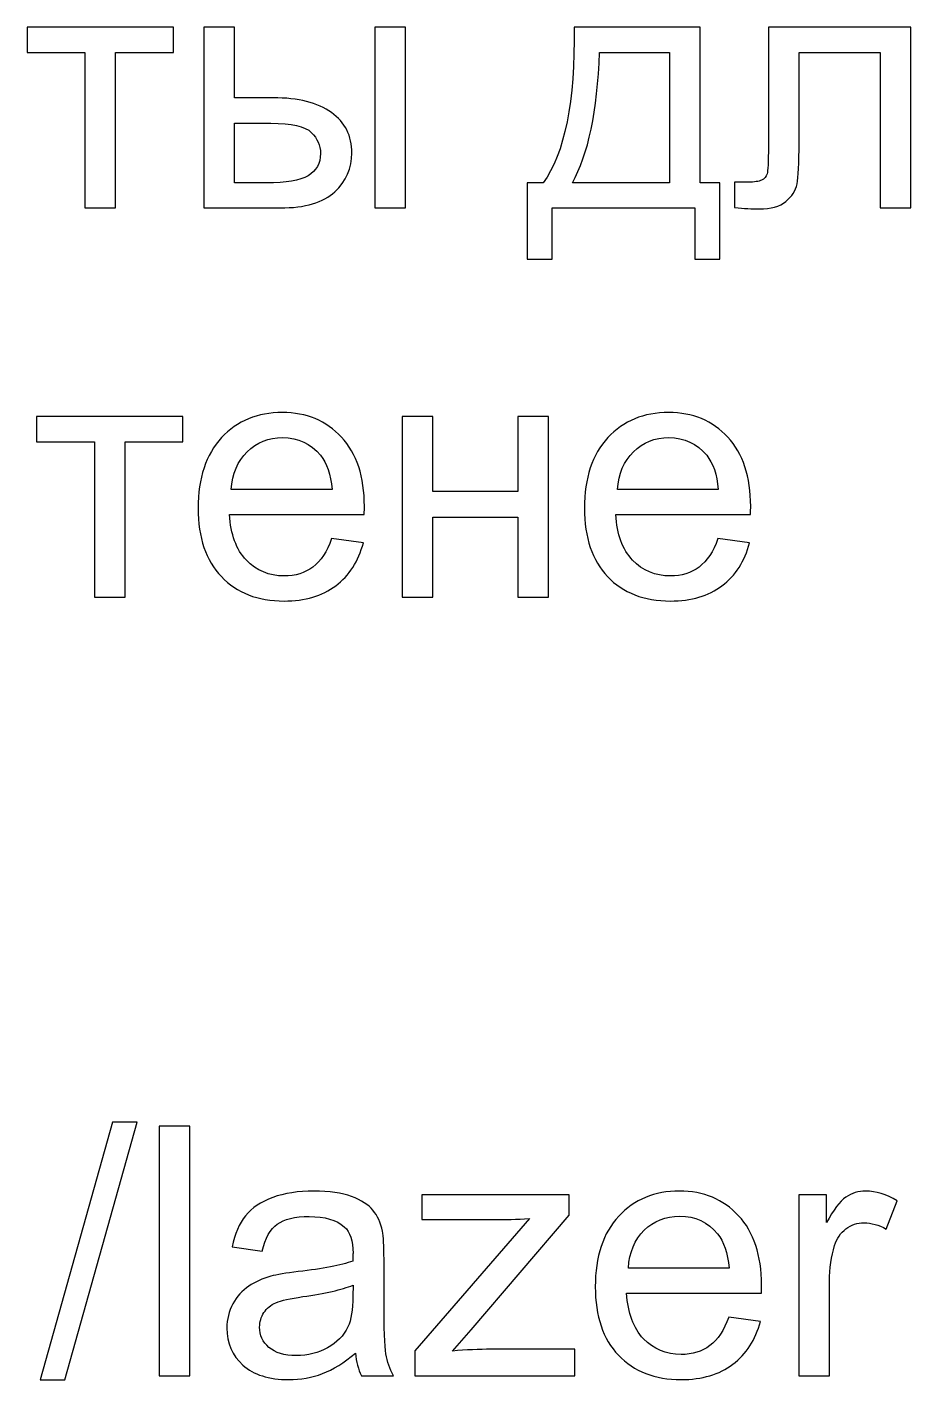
# Model space of a CAD drawing. Header units: centimetres. Extents: x 40 to 180, y 16 to 171.
# Drawn here: x 150.69 to 157.14, y 51.82 to 61.68 of the extents above; entities that cross this region are included whole.
import ezdxf

# ---------------------------------------------------------------- set-up
doc = ezdxf.new("R2010")
doc.units = ezdxf.units.CM
doc.header["$MEASUREMENT"] = 0
doc.layers.add('layer 1', color=7, linetype='Continuous')

msp = doc.modelspace()

# ---------------------------------------------------------------- linework, layer by layer
at = {"layer": 'layer 1', "color": 250}
for points, knots in [([(150.69416, 61.67791), (150.69416, 61.67791), (151.76096, 61.67791), (151.76096, 61.67791), (151.76096, 61.67791), (151.76096, 61.67791), (151.76096, 61.49249), (151.76096, 61.49249), (151.76096, 61.49249), (151.76096, 61.49249), (151.33932, 61.49249), (151.33932, 61.49249), (151.33932, 61.49249), (151.33932, 61.49249), (151.33932, 60.35965), (151.33932, 60.35965), (151.33932, 60.35965), (151.33932, 60.35965), (151.1158, 60.35965), (151.1158, 60.35965), (151.1158, 60.35965), (151.1158, 60.35965), (151.1158, 61.49249), (151.1158, 61.49249), (151.1158, 61.49249), (151.1158, 61.49249), (150.69416, 61.49249), (150.69416, 61.49249), (150.69416, 61.49249), (150.69416, 61.49249), (150.69416, 61.67791), (150.69416, 61.67791)], [0, 0, 0, 0, 0.1111111, 0.1111111, 0.1111111, 0.1111111, 0.2222222, 0.2222222, 0.2222222, 0.2222222, 0.3333333, 0.3333333, 0.3333333, 0.3333333, 0.4444444, 0.4444444, 0.4444444, 0.4444444, 0.5555556, 0.5555556, 0.5555556, 0.5555556, 0.6666667, 0.6666667, 0.6666667, 0.6666667, 0.7777778, 0.7777778, 0.7777778, 0.7777778, 1, 1, 1, 1]), ([(151.98194, 61.67791), (151.98194, 61.67791), (152.20546, 61.67791), (152.20546, 61.67791), (152.20546, 61.67791), (152.20546, 61.67791), (152.20546, 61.16229), (152.20546, 61.16229), (152.20546, 61.16229), (152.20546, 61.16229), (152.4874, 61.16229), (152.4874, 61.16229), (152.4874, 61.16229), (152.67155, 61.16229), (152.81294, 61.12673), (152.91243, 61.05519), (152.91243, 61.05519), (153.01191, 60.98364), (153.06144, 60.88501), (153.06144, 60.75928), (153.06144, 60.75928), (153.06144, 60.64921), (153.01995, 60.55523), (152.93698, 60.47691), (152.93698, 60.47691), (152.85401, 60.3986), (152.7215, 60.35965), (152.53905, 60.35965), (152.53905, 60.35965), (152.53905, 60.35965), (151.98194, 60.35965), (151.98194, 60.35965), (151.98194, 60.35965), (151.98194, 60.35965), (151.98194, 61.67791), (151.98194, 61.67791)], [0, 0, 0, 0, 0.1, 0.1, 0.1, 0.1, 0.2, 0.2, 0.2, 0.2, 0.3, 0.3, 0.3, 0.3, 0.4, 0.4, 0.4, 0.4, 0.5, 0.5, 0.5, 0.5, 0.6, 0.6, 0.6, 0.6, 0.7, 0.7, 0.7, 0.7, 0.8, 0.8, 0.8, 0.8, 1, 1, 1, 1]), ([(153.22908, 61.67791), (153.22908, 61.67791), (153.4526, 61.67791), (153.4526, 61.67791), (153.4526, 61.67791), (153.4526, 61.67791), (153.4526, 60.35965), (153.4526, 60.35965), (153.4526, 60.35965), (153.4526, 60.35965), (153.22908, 60.35965), (153.22908, 60.35965), (153.22908, 60.35965), (153.22908, 60.35965), (153.22908, 61.67791), (153.22908, 61.67791)], [0, 0, 0, 0, 0.2, 0.2, 0.2, 0.2, 0.4, 0.4, 0.4, 0.4, 0.6, 0.6, 0.6, 0.6, 1, 1, 1, 1]), ([(154.68112, 61.67791), (154.68112, 61.67791), (155.6006, 61.67791), (155.6006, 61.67791), (155.6006, 61.67791), (155.6006, 61.67791), (155.6006, 60.54253), (155.6006, 60.54253), (155.6006, 60.54253), (155.6006, 60.54253), (155.74284, 60.54253), (155.74284, 60.54253), (155.74284, 60.54253), (155.74284, 60.54253), (155.74284, 59.98627), (155.74284, 59.98627), (155.74284, 59.98627), (155.74284, 59.98627), (155.55996, 59.98627), (155.55996, 59.98627), (155.55996, 59.98627), (155.55996, 59.98627), (155.55996, 60.35965), (155.55996, 60.35965), (155.55996, 60.35965), (155.55996, 60.35965), (154.5211, 60.35965), (154.5211, 60.35965), (154.5211, 60.35965), (154.5211, 60.35965), (154.5211, 59.98627), (154.5211, 59.98627), (154.5211, 59.98627), (154.5211, 59.98627), (154.33822, 59.98627), (154.33822, 59.98627), (154.33822, 59.98627), (154.33822, 59.98627), (154.33822, 60.54253), (154.33822, 60.54253), (154.33822, 60.54253), (154.33822, 60.54253), (154.45506, 60.54253), (154.45506, 60.54253), (154.45506, 60.54253), (154.61254, 60.75631), (154.68789, 61.13477), (154.68112, 61.67791)], [0, 0, 0, 0, 0.0769231, 0.0769231, 0.0769231, 0.0769231, 0.1538462, 0.1538462, 0.1538462, 0.1538462, 0.2307692, 0.2307692, 0.2307692, 0.2307692, 0.3076923, 0.3076923, 0.3076923, 0.3076923, 0.3846154, 0.3846154, 0.3846154, 0.3846154, 0.4615385, 0.4615385, 0.4615385, 0.4615385, 0.5384615, 0.5384615, 0.5384615, 0.5384615, 0.6153846, 0.6153846, 0.6153846, 0.6153846, 0.6923077, 0.6923077, 0.6923077, 0.6923077, 0.7692308, 0.7692308, 0.7692308, 0.7692308, 0.8461538, 0.8461538, 0.8461538, 0.8461538, 1, 1, 1, 1]), ([(156.09717, 61.67791), (156.09717, 61.67791), (157.13603, 61.67791), (157.13603, 61.67791), (157.13603, 61.67791), (157.13603, 61.67791), (157.13603, 60.36092), (157.13603, 60.36092), (157.13603, 60.36092), (157.13603, 60.36092), (156.91251, 60.36092), (156.91251, 60.36092), (156.91251, 60.36092), (156.91251, 60.36092), (156.91251, 61.49249), (156.91251, 61.49249), (156.91251, 61.49249), (156.91251, 61.49249), (156.32069, 61.49249), (156.32069, 61.49249), (156.32069, 61.49249), (156.32069, 61.49249), (156.32069, 60.83675), (156.32069, 60.83675), (156.32069, 60.83675), (156.32069, 60.68392), (156.31561, 60.58317), (156.30587, 60.53406), (156.30587, 60.53406), (156.29571, 60.48538), (156.26862, 60.44305), (156.22417, 60.40664), (156.22417, 60.40664), (156.1793, 60.37023), (156.11495, 60.35203), (156.03071, 60.35203), (156.03071, 60.35203), (155.97864, 60.35203), (155.91852, 60.35542), (155.85079, 60.36177), (155.85079, 60.36177), (155.85079, 60.36177), (155.85079, 60.54761), (155.85079, 60.54761), (155.85079, 60.54761), (155.85079, 60.54761), (155.94858, 60.54761), (155.94858, 60.54761), (155.94858, 60.54761), (155.99472, 60.54761), (156.02774, 60.55227), (156.04764, 60.562), (156.04764, 60.562), (156.06754, 60.57132), (156.08066, 60.58656), (156.08743, 60.6073), (156.08743, 60.6073), (156.09378, 60.62804), (156.09717, 60.69535), (156.09717, 60.80923), (156.09717, 60.80923), (156.09717, 60.80923), (156.09717, 61.67791), (156.09717, 61.67791)], [0, 0, 0, 0, 0.0588235, 0.0588235, 0.0588235, 0.0588235, 0.1176471, 0.1176471, 0.1176471, 0.1176471, 0.1764706, 0.1764706, 0.1764706, 0.1764706, 0.2352941, 0.2352941, 0.2352941, 0.2352941, 0.2941176, 0.2941176, 0.2941176, 0.2941176, 0.3529412, 0.3529412, 0.3529412, 0.3529412, 0.4117647, 0.4117647, 0.4117647, 0.4117647, 0.4705882, 0.4705882, 0.4705882, 0.4705882, 0.5294118, 0.5294118, 0.5294118, 0.5294118, 0.5882353, 0.5882353, 0.5882353, 0.5882353, 0.6470588, 0.6470588, 0.6470588, 0.6470588, 0.7058824, 0.7058824, 0.7058824, 0.7058824, 0.7647059, 0.7647059, 0.7647059, 0.7647059, 0.8235294, 0.8235294, 0.8235294, 0.8235294, 0.8823529, 0.8823529, 0.8823529, 0.8823529, 1, 1, 1, 1]), ([(154.86654, 61.49249), (154.85003, 61.0645), (154.78399, 60.74785), (154.66842, 60.54253), (154.66842, 60.54253), (154.66842, 60.54253), (155.37708, 60.54253), (155.37708, 60.54253), (155.37708, 60.54253), (155.37708, 60.54253), (155.37708, 61.49249), (155.37708, 61.49249), (155.37708, 61.49249), (155.37708, 61.49249), (154.86654, 61.49249), (154.86654, 61.49249)], [0, 0, 0, 0, 0.2, 0.2, 0.2, 0.2, 0.4, 0.4, 0.4, 0.4, 0.6, 0.6, 0.6, 0.6, 1, 1, 1, 1]), ([(152.20546, 60.54253), (152.20546, 60.54253), (152.43999, 60.54253), (152.43999, 60.54253), (152.43999, 60.54253), (152.58096, 60.54253), (152.68213, 60.55989), (152.74225, 60.5946), (152.74225, 60.5946), (152.80278, 60.62931), (152.83284, 60.6835), (152.83284, 60.75716), (152.83284, 60.75716), (152.83284, 60.81431), (152.8104, 60.86511), (152.76595, 60.90998), (152.76595, 60.90998), (152.72108, 60.95443), (152.62244, 60.97687), (152.46962, 60.97687), (152.46962, 60.97687), (152.46962, 60.97687), (152.20546, 60.97687), (152.20546, 60.97687), (152.20546, 60.97687), (152.20546, 60.97687), (152.20546, 60.54253), (152.20546, 60.54253)], [0, 0, 0, 0, 0.125, 0.125, 0.125, 0.125, 0.25, 0.25, 0.25, 0.25, 0.375, 0.375, 0.375, 0.375, 0.5, 0.5, 0.5, 0.5, 0.625, 0.625, 0.625, 0.625, 0.75, 0.75, 0.75, 0.75, 1, 1, 1, 1]), ([(150.76315, 58.8403), (150.76315, 58.8403), (151.82995, 58.8403), (151.82995, 58.8403), (151.82995, 58.8403), (151.82995, 58.8403), (151.82995, 58.65488), (151.82995, 58.65488), (151.82995, 58.65488), (151.82995, 58.65488), (151.40831, 58.65488), (151.40831, 58.65488), (151.40831, 58.65488), (151.40831, 58.65488), (151.40831, 57.52204), (151.40831, 57.52204), (151.40831, 57.52204), (151.40831, 57.52204), (151.18479, 57.52204), (151.18479, 57.52204), (151.18479, 57.52204), (151.18479, 57.52204), (151.18479, 58.65488), (151.18479, 58.65488), (151.18479, 58.65488), (151.18479, 58.65488), (150.76315, 58.65488), (150.76315, 58.65488), (150.76315, 58.65488), (150.76315, 58.65488), (150.76315, 58.8403), (150.76315, 58.8403)], [0, 0, 0, 0, 0.1111111, 0.1111111, 0.1111111, 0.1111111, 0.2222222, 0.2222222, 0.2222222, 0.2222222, 0.3333333, 0.3333333, 0.3333333, 0.3333333, 0.4444444, 0.4444444, 0.4444444, 0.4444444, 0.5555556, 0.5555556, 0.5555556, 0.5555556, 0.6666667, 0.6666667, 0.6666667, 0.6666667, 0.7777778, 0.7777778, 0.7777778, 0.7777778, 1, 1, 1, 1]), ([(152.91411, 57.94876), (152.91411, 57.94876), (153.14525, 57.91828), (153.14525, 57.91828), (153.14525, 57.91828), (153.10927, 57.78408), (153.04196, 57.67952), (152.94374, 57.60544), (152.94374, 57.60544), (152.84553, 57.53135), (152.72022, 57.4941), (152.5674, 57.4941), (152.5674, 57.4941), (152.37521, 57.4941), (152.22281, 57.55337), (152.1102, 57.6719), (152.1102, 57.6719), (151.99759, 57.79001), (151.94129, 57.95638), (151.94129, 58.17016), (151.94129, 58.17016), (151.94129, 58.39114), (151.99802, 58.56302), (152.11189, 58.68494), (152.11189, 58.68494), (152.22577, 58.80728), (152.37351, 58.86824), (152.55512, 58.86824), (152.55512, 58.86824), (152.73081, 58.86824), (152.87432, 58.80855), (152.98565, 58.68875), (152.98565, 58.68875), (153.09699, 58.56894), (153.15287, 58.40046), (153.15287, 58.18329), (153.15287, 58.18329), (153.15287, 58.17016), (153.15245, 58.15027), (153.1516, 58.12402), (153.1516, 58.12402), (153.1516, 58.12402), (152.16989, 58.12402), (152.16989, 58.12402), (152.16989, 58.12402), (152.17836, 57.97966), (152.219, 57.86875), (152.29266, 57.79213), (152.29266, 57.79213), (152.36589, 57.7155), (152.45776, 57.67698), (152.5674, 57.67698), (152.5674, 57.67698), (152.6491, 57.67698), (152.71895, 57.69857), (152.77653, 57.74175), (152.77653, 57.74175), (152.83452, 57.78493), (152.88024, 57.85393), (152.91411, 57.94876)], [0, 0, 0, 0, 0.0625, 0.0625, 0.0625, 0.0625, 0.125, 0.125, 0.125, 0.125, 0.1875, 0.1875, 0.1875, 0.1875, 0.25, 0.25, 0.25, 0.25, 0.3125, 0.3125, 0.3125, 0.3125, 0.375, 0.375, 0.375, 0.375, 0.4375, 0.4375, 0.4375, 0.4375, 0.5, 0.5, 0.5, 0.5, 0.5625, 0.5625, 0.5625, 0.5625, 0.625, 0.625, 0.625, 0.625, 0.6875, 0.6875, 0.6875, 0.6875, 0.75, 0.75, 0.75, 0.75, 0.8125, 0.8125, 0.8125, 0.8125, 0.875, 0.875, 0.875, 0.875, 1, 1, 1, 1]), ([(153.42761, 58.8403), (153.42761, 58.8403), (153.65113, 58.8403), (153.65113, 58.8403), (153.65113, 58.8403), (153.65113, 58.8403), (153.65113, 58.29166), (153.65113, 58.29166), (153.65113, 58.29166), (153.65113, 58.29166), (154.27089, 58.29166), (154.27089, 58.29166), (154.27089, 58.29166), (154.27089, 58.29166), (154.27089, 58.8403), (154.27089, 58.8403), (154.27089, 58.8403), (154.27089, 58.8403), (154.49441, 58.8403), (154.49441, 58.8403), (154.49441, 58.8403), (154.49441, 58.8403), (154.49441, 57.52204), (154.49441, 57.52204), (154.49441, 57.52204), (154.49441, 57.52204), (154.27089, 57.52204), (154.27089, 57.52204), (154.27089, 57.52204), (154.27089, 57.52204), (154.27089, 58.10624), (154.27089, 58.10624), (154.27089, 58.10624), (154.27089, 58.10624), (153.65113, 58.10624), (153.65113, 58.10624), (153.65113, 58.10624), (153.65113, 58.10624), (153.65113, 57.52204), (153.65113, 57.52204), (153.65113, 57.52204), (153.65113, 57.52204), (153.42761, 57.52204), (153.42761, 57.52204), (153.42761, 57.52204), (153.42761, 57.52204), (153.42761, 58.8403), (153.42761, 58.8403)], [0, 0, 0, 0, 0.0769231, 0.0769231, 0.0769231, 0.0769231, 0.1538462, 0.1538462, 0.1538462, 0.1538462, 0.2307692, 0.2307692, 0.2307692, 0.2307692, 0.3076923, 0.3076923, 0.3076923, 0.3076923, 0.3846154, 0.3846154, 0.3846154, 0.3846154, 0.4615385, 0.4615385, 0.4615385, 0.4615385, 0.5384615, 0.5384615, 0.5384615, 0.5384615, 0.6153846, 0.6153846, 0.6153846, 0.6153846, 0.6923077, 0.6923077, 0.6923077, 0.6923077, 0.7692308, 0.7692308, 0.7692308, 0.7692308, 0.8461538, 0.8461538, 0.8461538, 0.8461538, 1, 1, 1, 1]), ([(155.72927, 57.94876), (155.72927, 57.94876), (155.96041, 57.91828), (155.96041, 57.91828), (155.96041, 57.91828), (155.92443, 57.78408), (155.85712, 57.67952), (155.7589, 57.60544), (155.7589, 57.60544), (155.66069, 57.53135), (155.53538, 57.4941), (155.38256, 57.4941), (155.38256, 57.4941), (155.19037, 57.4941), (155.03797, 57.55337), (154.92536, 57.6719), (154.92536, 57.6719), (154.81275, 57.79001), (154.75645, 57.95638), (154.75645, 58.17016), (154.75645, 58.17016), (154.75645, 58.39114), (154.81318, 58.56302), (154.92705, 58.68494), (154.92705, 58.68494), (155.04093, 58.80728), (155.18867, 58.86824), (155.37028, 58.86824), (155.37028, 58.86824), (155.54597, 58.86824), (155.68948, 58.80855), (155.80081, 58.68875), (155.80081, 58.68875), (155.91215, 58.56894), (155.96803, 58.40046), (155.96803, 58.18329), (155.96803, 58.18329), (155.96803, 58.17016), (155.96761, 58.15027), (155.96676, 58.12402), (155.96676, 58.12402), (155.96676, 58.12402), (154.98505, 58.12402), (154.98505, 58.12402), (154.98505, 58.12402), (154.99352, 57.97966), (155.03416, 57.86875), (155.10782, 57.79213), (155.10782, 57.79213), (155.18105, 57.7155), (155.27292, 57.67698), (155.38256, 57.67698), (155.38256, 57.67698), (155.46426, 57.67698), (155.53411, 57.69857), (155.59169, 57.74175), (155.59169, 57.74175), (155.64968, 57.78493), (155.6954, 57.85393), (155.72927, 57.94876)], [0, 0, 0, 0, 0.0625, 0.0625, 0.0625, 0.0625, 0.125, 0.125, 0.125, 0.125, 0.1875, 0.1875, 0.1875, 0.1875, 0.25, 0.25, 0.25, 0.25, 0.3125, 0.3125, 0.3125, 0.3125, 0.375, 0.375, 0.375, 0.375, 0.4375, 0.4375, 0.4375, 0.4375, 0.5, 0.5, 0.5, 0.5, 0.5625, 0.5625, 0.5625, 0.5625, 0.625, 0.625, 0.625, 0.625, 0.6875, 0.6875, 0.6875, 0.6875, 0.75, 0.75, 0.75, 0.75, 0.8125, 0.8125, 0.8125, 0.8125, 0.875, 0.875, 0.875, 0.875, 1, 1, 1, 1]), ([(152.18259, 58.3069), (152.18259, 58.3069), (152.91665, 58.3069), (152.91665, 58.3069), (152.91665, 58.3069), (152.90691, 58.41781), (152.87855, 58.50079), (152.83241, 58.55624), (152.83241, 58.55624), (152.76171, 58.64218), (152.66942, 58.68536), (152.55639, 58.68536), (152.55639, 58.68536), (152.45395, 58.68536), (152.36801, 58.65107), (152.29816, 58.58249), (152.29816, 58.58249), (152.22873, 58.51391), (152.19021, 58.42205), (152.18259, 58.3069)], [0, 0, 0, 0, 0.1666667, 0.1666667, 0.1666667, 0.1666667, 0.3333333, 0.3333333, 0.3333333, 0.3333333, 0.5, 0.5, 0.5, 0.5, 0.6666667, 0.6666667, 0.6666667, 0.6666667, 1, 1, 1, 1]), ([(154.99775, 58.3069), (154.99775, 58.3069), (155.73181, 58.3069), (155.73181, 58.3069), (155.73181, 58.3069), (155.72207, 58.41781), (155.69371, 58.50079), (155.64757, 58.55624), (155.64757, 58.55624), (155.57687, 58.64218), (155.48458, 58.68536), (155.37155, 58.68536), (155.37155, 58.68536), (155.26911, 58.68536), (155.18317, 58.65107), (155.11332, 58.58249), (155.11332, 58.58249), (155.04389, 58.51391), (155.00537, 58.42205), (154.99775, 58.3069)], [0, 0, 0, 0, 0.1666667, 0.1666667, 0.1666667, 0.1666667, 0.3333333, 0.3333333, 0.3333333, 0.3333333, 0.5, 0.5, 0.5, 0.5, 0.6666667, 0.6666667, 0.6666667, 0.6666667, 1, 1, 1, 1])]:
    msp.add_open_spline(points, degree=3, knots=knots, dxfattribs=at)
at = {"layer": 'layer 1', "color": 155}
for points, knots in [([(150.78878, 51.81634), (150.78878, 51.81634), (151.3171, 53.69594), (151.3171, 53.69594), (151.3171, 53.69594), (151.3171, 53.69594), (151.49702, 53.69594), (151.49702, 53.69594), (151.49702, 53.69594), (151.49702, 53.69594), (150.9687, 51.81634), (150.9687, 51.81634), (150.9687, 51.81634), (150.9687, 51.81634), (150.78878, 51.81634), (150.78878, 51.81634)], [0, 0, 0, 0, 0.2, 0.2, 0.2, 0.2, 0.4, 0.4, 0.4, 0.4, 0.6, 0.6, 0.6, 0.6, 1, 1, 1, 1]), ([(151.65704, 51.84682), (151.65704, 51.84682), (151.65704, 53.66546), (151.65704, 53.66546), (151.65704, 53.66546), (151.65704, 53.66546), (151.88056, 53.66546), (151.88056, 53.66546), (151.88056, 53.66546), (151.88056, 53.66546), (151.88056, 51.84682), (151.88056, 51.84682), (151.88056, 51.84682), (151.88056, 51.84682), (151.65704, 51.84682), (151.65704, 51.84682)], [0, 0, 0, 0, 0.2, 0.2, 0.2, 0.2, 0.4, 0.4, 0.4, 0.4, 0.6, 0.6, 0.6, 0.6, 1, 1, 1, 1]), ([(153.08748, 52.01192), (153.00451, 51.94122), (152.9245, 51.89169), (152.84787, 51.86248), (152.84787, 51.86248), (152.77125, 51.83327), (152.68912, 51.81888), (152.60107, 51.81888), (152.60107, 51.81888), (152.45629, 51.81888), (152.34495, 51.85402), (152.26706, 51.92471), (152.26706, 51.92471), (152.18917, 51.99499), (152.15022, 52.08516), (152.15022, 52.1948), (152.15022, 52.1948), (152.15022, 52.25915), (152.16504, 52.31799), (152.19425, 52.37133), (152.19425, 52.37133), (152.22388, 52.42467), (152.2624, 52.467), (152.30982, 52.49918), (152.30982, 52.49918), (152.35765, 52.53135), (152.41099, 52.5559), (152.47068, 52.57241), (152.47068, 52.57241), (152.51471, 52.58384), (152.58117, 52.59485), (152.66965, 52.60586), (152.66965, 52.60586), (152.84999, 52.62702), (152.98334, 52.65285), (153.06843, 52.68248), (153.06843, 52.68248), (153.06928, 52.71296), (153.0697, 52.73243), (153.0697, 52.74048), (153.0697, 52.74048), (153.0697, 52.83107), (153.04853, 52.89499), (153.0062, 52.93225), (153.0062, 52.93225), (152.94905, 52.98262), (152.86396, 53.0076), (152.75135, 53.0076), (152.75135, 53.0076), (152.64594, 53.0076), (152.56805, 52.98897), (152.5181, 52.95214), (152.5181, 52.95214), (152.46772, 52.91531), (152.43089, 52.85012), (152.40676, 52.75614), (152.40676, 52.75614), (152.40676, 52.75614), (152.18832, 52.78662), (152.18832, 52.78662), (152.18832, 52.78662), (152.20822, 52.88018), (152.24081, 52.95595), (152.28653, 53.01353), (152.28653, 53.01353), (152.33225, 53.0711), (152.39829, 53.11513), (152.48465, 53.14645), (152.48465, 53.14645), (152.57059, 53.17736), (152.67092, 53.19302), (152.78437, 53.19302), (152.78437, 53.19302), (152.89698, 53.19302), (152.98884, 53.1799), (153.05954, 53.15323), (153.05954, 53.15323), (153.12981, 53.12656), (153.18188, 53.09354), (153.2149, 53.05332), (153.2149, 53.05332), (153.24792, 53.0131), (153.27121, 52.9623), (153.28475, 52.90092), (153.28475, 52.90092), (153.29195, 52.86282), (153.29576, 52.79424), (153.29576, 52.6956), (153.29576, 52.6956), (153.29576, 52.6956), (153.29576, 52.39927), (153.29576, 52.39927), (153.29576, 52.39927), (153.29576, 52.19226), (153.30042, 52.06145), (153.30973, 52.00599), (153.30973, 52.00599), (153.31862, 51.95054), (153.33725, 51.89762), (153.36434, 51.84682), (153.36434, 51.84682), (153.36434, 51.84682), (153.13066, 51.84682), (153.13066, 51.84682), (153.13066, 51.84682), (153.10822, 51.89381), (153.09383, 51.94884), (153.08748, 52.01192)], [0, 0, 0, 0, 0.0357143, 0.0357143, 0.0357143, 0.0357143, 0.0714286, 0.0714286, 0.0714286, 0.0714286, 0.1071429, 0.1071429, 0.1071429, 0.1071429, 0.1428571, 0.1428571, 0.1428571, 0.1428571, 0.1785714, 0.1785714, 0.1785714, 0.1785714, 0.2142857, 0.2142857, 0.2142857, 0.2142857, 0.25, 0.25, 0.25, 0.25, 0.2857143, 0.2857143, 0.2857143, 0.2857143, 0.3214286, 0.3214286, 0.3214286, 0.3214286, 0.3571429, 0.3571429, 0.3571429, 0.3571429, 0.3928571, 0.3928571, 0.3928571, 0.3928571, 0.4285714, 0.4285714, 0.4285714, 0.4285714, 0.4642857, 0.4642857, 0.4642857, 0.4642857, 0.5, 0.5, 0.5, 0.5, 0.5357143, 0.5357143, 0.5357143, 0.5357143, 0.5714286, 0.5714286, 0.5714286, 0.5714286, 0.6071429, 0.6071429, 0.6071429, 0.6071429, 0.6428571, 0.6428571, 0.6428571, 0.6428571, 0.6785714, 0.6785714, 0.6785714, 0.6785714, 0.7142857, 0.7142857, 0.7142857, 0.7142857, 0.75, 0.75, 0.75, 0.75, 0.7857143, 0.7857143, 0.7857143, 0.7857143, 0.8214286, 0.8214286, 0.8214286, 0.8214286, 0.8571429, 0.8571429, 0.8571429, 0.8571429, 0.8928571, 0.8928571, 0.8928571, 0.8928571, 0.9285714, 0.9285714, 0.9285714, 0.9285714, 1, 1, 1, 1]), ([(153.52097, 51.84682), (153.52097, 51.84682), (153.52097, 52.02885), (153.52097, 52.02885), (153.52097, 52.02885), (153.52097, 52.02885), (154.35578, 52.99236), (154.35578, 52.99236), (154.35578, 52.99236), (154.26096, 52.98728), (154.17756, 52.98474), (154.10559, 52.98474), (154.10559, 52.98474), (154.10559, 52.98474), (153.57177, 52.98474), (153.57177, 52.98474), (153.57177, 52.98474), (153.57177, 52.98474), (153.57177, 53.16508), (153.57177, 53.16508), (153.57177, 53.16508), (153.57177, 53.16508), (154.64619, 53.16508), (154.64619, 53.16508), (154.64619, 53.16508), (154.64619, 53.16508), (154.64619, 53.01818), (154.64619, 53.01818), (154.64619, 53.01818), (154.64619, 53.01818), (153.9316, 52.18252), (153.9316, 52.18252), (153.9316, 52.18252), (153.9316, 52.18252), (153.79487, 52.02716), (153.79487, 52.02716), (153.79487, 52.02716), (153.8952, 52.03563), (153.98918, 52.03986), (154.07681, 52.03986), (154.07681, 52.03986), (154.07681, 52.03986), (154.68683, 52.03986), (154.68683, 52.03986), (154.68683, 52.03986), (154.68683, 52.03986), (154.68683, 51.84682), (154.68683, 51.84682), (154.68683, 51.84682), (154.68683, 51.84682), (153.52097, 51.84682), (153.52097, 51.84682)], [0, 0, 0, 0, 0.0714286, 0.0714286, 0.0714286, 0.0714286, 0.1428571, 0.1428571, 0.1428571, 0.1428571, 0.2142857, 0.2142857, 0.2142857, 0.2142857, 0.2857143, 0.2857143, 0.2857143, 0.2857143, 0.3571429, 0.3571429, 0.3571429, 0.3571429, 0.4285714, 0.4285714, 0.4285714, 0.4285714, 0.5, 0.5, 0.5, 0.5, 0.5714286, 0.5714286, 0.5714286, 0.5714286, 0.6428571, 0.6428571, 0.6428571, 0.6428571, 0.7142857, 0.7142857, 0.7142857, 0.7142857, 0.7857143, 0.7857143, 0.7857143, 0.7857143, 0.8571429, 0.8571429, 0.8571429, 0.8571429, 1, 1, 1, 1]), ([(155.80824, 52.27354), (155.80824, 52.27354), (156.03938, 52.24306), (156.03938, 52.24306), (156.03938, 52.24306), (156.0034, 52.10886), (155.93609, 52.0043), (155.83787, 51.93022), (155.83787, 51.93022), (155.73966, 51.85613), (155.61435, 51.81888), (155.46153, 51.81888), (155.46153, 51.81888), (155.26934, 51.81888), (155.11694, 51.87815), (155.00433, 51.99668), (155.00433, 51.99668), (154.89172, 52.11479), (154.83542, 52.28116), (154.83542, 52.49494), (154.83542, 52.49494), (154.83542, 52.71592), (154.89215, 52.8878), (155.00602, 53.00972), (155.00602, 53.00972), (155.1199, 53.13206), (155.26764, 53.19302), (155.44925, 53.19302), (155.44925, 53.19302), (155.62494, 53.19302), (155.76845, 53.13333), (155.87978, 53.01353), (155.87978, 53.01353), (155.99112, 52.89372), (156.047, 52.72524), (156.047, 52.50807), (156.047, 52.50807), (156.047, 52.49494), (156.04658, 52.47505), (156.04573, 52.4488), (156.04573, 52.4488), (156.04573, 52.4488), (155.06402, 52.4488), (155.06402, 52.4488), (155.06402, 52.4488), (155.07249, 52.30444), (155.11313, 52.19353), (155.18679, 52.11691), (155.18679, 52.11691), (155.26002, 52.04028), (155.35189, 52.00176), (155.46153, 52.00176), (155.46153, 52.00176), (155.54323, 52.00176), (155.61308, 52.02335), (155.67066, 52.06653), (155.67066, 52.06653), (155.72865, 52.10971), (155.77437, 52.17871), (155.80824, 52.27354)], [0, 0, 0, 0, 0.0625, 0.0625, 0.0625, 0.0625, 0.125, 0.125, 0.125, 0.125, 0.1875, 0.1875, 0.1875, 0.1875, 0.25, 0.25, 0.25, 0.25, 0.3125, 0.3125, 0.3125, 0.3125, 0.375, 0.375, 0.375, 0.375, 0.4375, 0.4375, 0.4375, 0.4375, 0.5, 0.5, 0.5, 0.5, 0.5625, 0.5625, 0.5625, 0.5625, 0.625, 0.625, 0.625, 0.625, 0.6875, 0.6875, 0.6875, 0.6875, 0.75, 0.75, 0.75, 0.75, 0.8125, 0.8125, 0.8125, 0.8125, 0.875, 0.875, 0.875, 0.875, 1, 1, 1, 1]), ([(156.3192, 51.84682), (156.3192, 51.84682), (156.3192, 53.16508), (156.3192, 53.16508), (156.3192, 53.16508), (156.3192, 53.16508), (156.51986, 53.16508), (156.51986, 53.16508), (156.51986, 53.16508), (156.51986, 53.16508), (156.51986, 52.96315), (156.51986, 52.96315), (156.51986, 52.96315), (156.57108, 53.05671), (156.6185, 53.11851), (156.6621, 53.14815), (156.6621, 53.14815), (156.7057, 53.1782), (156.75354, 53.19302), (156.80561, 53.19302), (156.80561, 53.19302), (156.88096, 53.19302), (156.95759, 53.16931), (157.03548, 53.12232), (157.03548, 53.12232), (157.03548, 53.12232), (156.95589, 52.91616), (156.95589, 52.91616), (156.95589, 52.91616), (156.90171, 52.94664), (156.84752, 52.96188), (156.79333, 52.96188), (156.79333, 52.96188), (156.74465, 52.96188), (156.70105, 52.94706), (156.66252, 52.91785), (156.66252, 52.91785), (156.624, 52.88864), (156.59648, 52.848), (156.57997, 52.79593), (156.57997, 52.79593), (156.555, 52.71677), (156.54272, 52.62999), (156.54272, 52.53558), (156.54272, 52.53558), (156.54272, 52.53558), (156.54272, 51.84682), (156.54272, 51.84682), (156.54272, 51.84682), (156.54272, 51.84682), (156.3192, 51.84682), (156.3192, 51.84682)], [0, 0, 0, 0, 0.0714286, 0.0714286, 0.0714286, 0.0714286, 0.1428571, 0.1428571, 0.1428571, 0.1428571, 0.2142857, 0.2142857, 0.2142857, 0.2142857, 0.2857143, 0.2857143, 0.2857143, 0.2857143, 0.3571429, 0.3571429, 0.3571429, 0.3571429, 0.4285714, 0.4285714, 0.4285714, 0.4285714, 0.5, 0.5, 0.5, 0.5, 0.5714286, 0.5714286, 0.5714286, 0.5714286, 0.6428571, 0.6428571, 0.6428571, 0.6428571, 0.7142857, 0.7142857, 0.7142857, 0.7142857, 0.7857143, 0.7857143, 0.7857143, 0.7857143, 0.8571429, 0.8571429, 0.8571429, 0.8571429, 1, 1, 1, 1]), ([(155.07672, 52.63168), (155.07672, 52.63168), (155.81078, 52.63168), (155.81078, 52.63168), (155.81078, 52.63168), (155.80104, 52.74259), (155.77268, 52.82557), (155.72654, 52.88102), (155.72654, 52.88102), (155.65584, 52.96696), (155.56355, 53.01014), (155.45052, 53.01014), (155.45052, 53.01014), (155.34808, 53.01014), (155.26214, 52.97585), (155.19229, 52.90727), (155.19229, 52.90727), (155.12286, 52.83869), (155.08434, 52.74683), (155.07672, 52.63168)], [0, 0, 0, 0, 0.1666667, 0.1666667, 0.1666667, 0.1666667, 0.3333333, 0.3333333, 0.3333333, 0.3333333, 0.5, 0.5, 0.5, 0.5, 0.6666667, 0.6666667, 0.6666667, 0.6666667, 1, 1, 1, 1]), ([(153.0697, 52.50722), (152.98842, 52.4742), (152.8665, 52.44626), (152.70394, 52.4234), (152.70394, 52.4234), (152.61165, 52.41028), (152.54646, 52.39546), (152.50836, 52.37895), (152.50836, 52.37895), (152.47026, 52.36244), (152.44105, 52.33831), (152.42031, 52.30698), (152.42031, 52.30698), (152.39956, 52.27523), (152.38898, 52.2401), (152.38898, 52.20115), (152.38898, 52.20115), (152.38898, 52.14231), (152.41142, 52.09278), (152.45671, 52.05341), (152.45671, 52.05341), (152.50201, 52.01404), (152.56805, 51.99414), (152.65483, 51.99414), (152.65483, 51.99414), (152.74077, 51.99414), (152.81739, 52.01277), (152.8847, 52.05044), (152.8847, 52.05044), (152.95159, 52.0877), (153.00112, 52.13892), (153.03245, 52.20369), (153.03245, 52.20369), (153.05658, 52.25407), (153.06843, 52.32815), (153.06843, 52.42594), (153.06843, 52.42594), (153.06843, 52.42594), (153.0697, 52.50722), (153.0697, 52.50722)], [0, 0, 0, 0, 0.0909091, 0.0909091, 0.0909091, 0.0909091, 0.1818182, 0.1818182, 0.1818182, 0.1818182, 0.2727273, 0.2727273, 0.2727273, 0.2727273, 0.3636364, 0.3636364, 0.3636364, 0.3636364, 0.4545455, 0.4545455, 0.4545455, 0.4545455, 0.5454545, 0.5454545, 0.5454545, 0.5454545, 0.6363636, 0.6363636, 0.6363636, 0.6363636, 0.7272727, 0.7272727, 0.7272727, 0.7272727, 0.8181818, 0.8181818, 0.8181818, 0.8181818, 1, 1, 1, 1])]:
    msp.add_open_spline(points, degree=3, knots=knots, dxfattribs=at)

doc.saveas('drawing.dxf')
